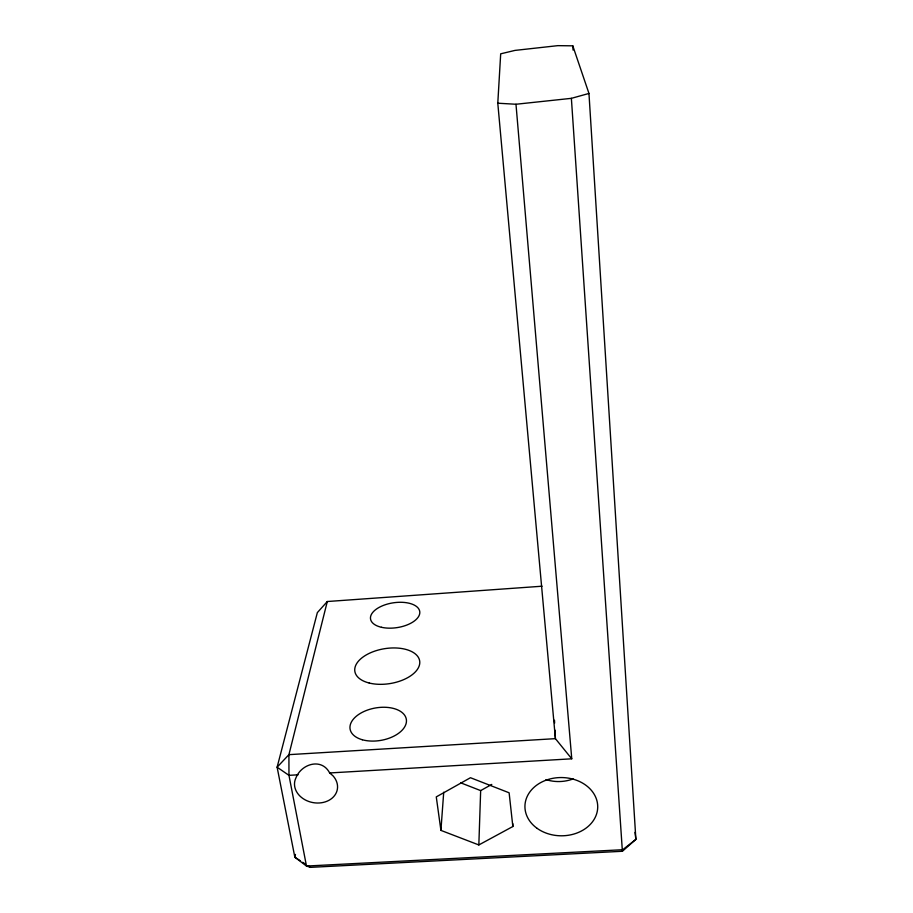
<?xml version="1.0" encoding="UTF-8"?>
<svg xmlns="http://www.w3.org/2000/svg" width="913" height="913" viewBox="0 0 913 913"><rect width="100%" height="100%" fill="white"/><g stroke="black" fill="none" stroke-linecap="round" stroke-linejoin="round"><path stroke-width="1.37" d="M478.834 844.947L512.844 826.516L509.123 792.792L470.469 777.716L436.277 796.889L440.911 830.385L478.834 844.947L480.66 790.601L491.776 784.415M329.661 772.957L332.925 775.742A21.661 17.381 10.6 0 1 319.253 802.984A21.661 17.381 10.6 0 1 295.926 777.899C301.324 763.884 321.638 757.493 329.661 772.957L571.755 758.806L555.412 738.651L497.79 103.215L500.689 53.821L515.012 50.398L557.854 45.65L572.793 45.833L588.965 93.446L635.882 839.378L622.392 851.281L310.511 867.35L306.483 866.049L294.853 857.227L277.118 767.194L317.347 612.612L327.299 601.519L542.071 586.214M440.911 830.385L443.718 792.21M622.392 851.281L571.378 98.342L588.965 93.446M295.458 854.442L294.853 857.227L300.445 860.845M327.299 601.519L288.919 754.652L288.964 775.342L306.483 866.049L622.712 849.718L635.882 839.378L634.991 832.359M497.79 103.215L515.982 104.253L571.378 98.342M298.095 774.806L288.964 775.342L277.118 767.194L288.919 754.652L555.412 738.651L554.99 730.16M460.768 782.852L480.66 790.601M302.682 862.283L304.919 863.732M308.274 865.901L310.511 867.35M515.982 104.253L571.755 758.806M572.793 45.833L573.079 50.101M554.488 720.254L554.636 723.085M512.844 823.686L512.844 826.516M573.17 778.892A34.329 28.052 0.2 0 1 545.997 779.611M369.217 683.027A32.834 17.655 -9.2 0 0 419.718 663.603A32.834 17.655 -9.2 0 0 372.812 651.825A32.834 17.655 -9.2 0 0 369.217 683.027M362.324 739.758A28.554 16.434 -10 0 0 406.388 722.103A28.554 16.434 -10 0 0 365.896 710.668A28.554 16.434 -10 0 0 362.324 739.758M381.463 627.288A24.891 12.542 -8.6 0 0 419.763 613.296A24.891 12.542 -8.6 0 0 384.19 605.114A24.891 12.542 -8.6 0 0 381.463 627.288M537.209 828.411A36.394 29.125 0.5 0 0 596.988 812.593A36.394 29.125 0.5 0 0 549.774 779.017A36.394 29.125 0.5 0 0 537.209 828.411"/></g></svg>
